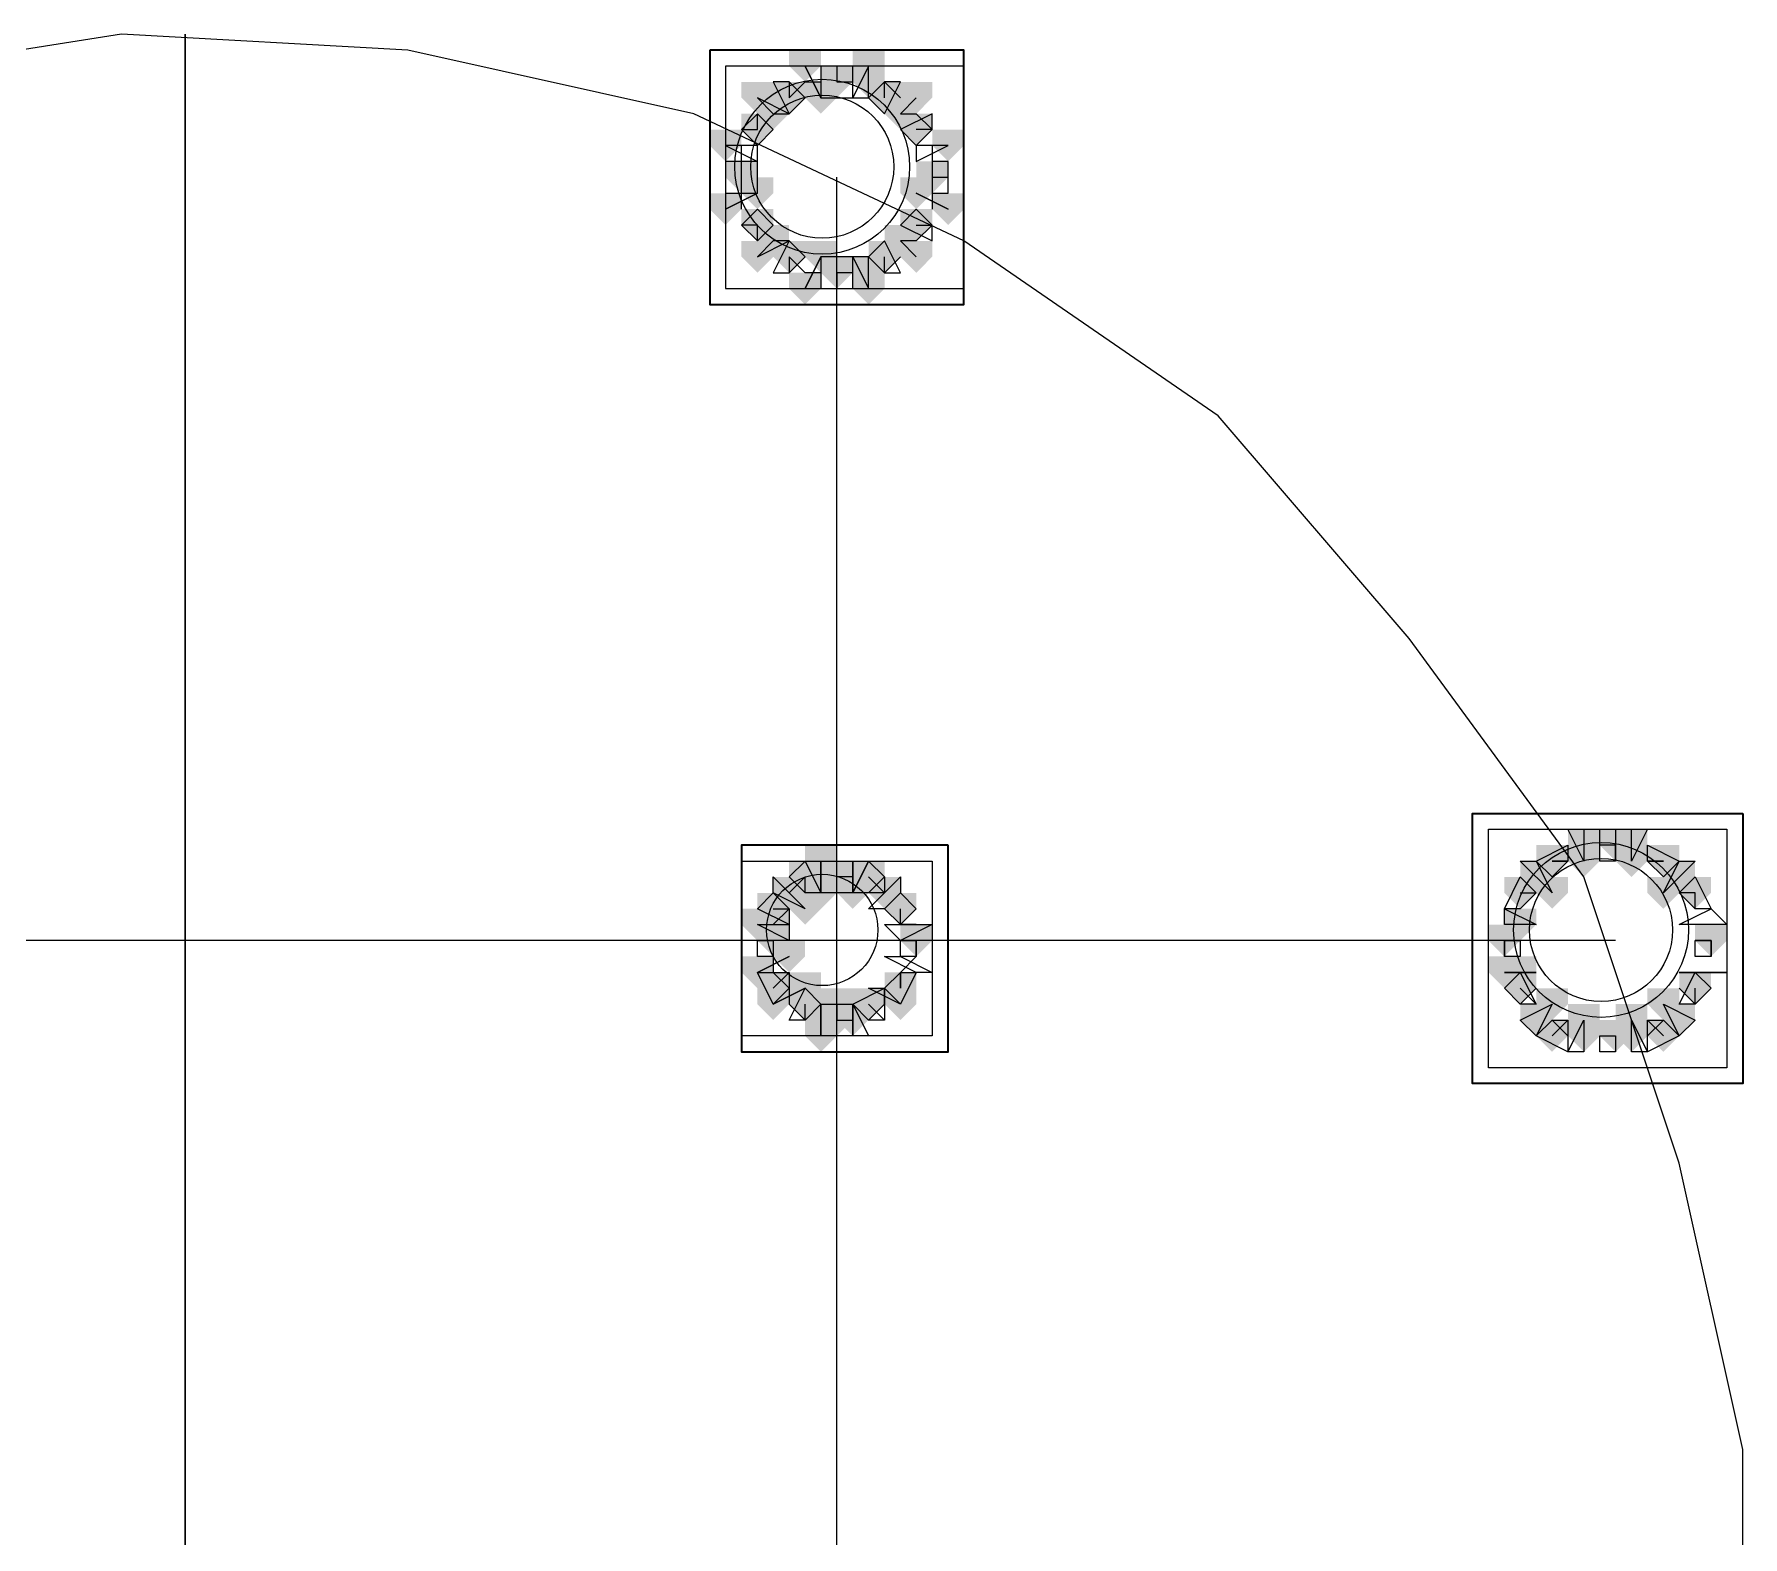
# Model space of a CAD drawing. Header units: millimetres. Extents: x 2315 to 4619, y 1334 to 1897.
# Drawn here: x 3989.43 to 3996, y 1554.92 to 1560.69 of the extents above; entities that cross this region are included whole.
import ezdxf

# ---------------------------------------------------------------- set-up
doc = ezdxf.new("R2010")
doc.units = ezdxf.units.MM
for name, color, linetype, true_color in [('PDF_10', 7, 'Continuous', 0x00b85c), ('PDF_AXIS', 7, 'Continuous', 0x00b85c), ('PDF_柱构件', 7, 'Continuous', 0x00b85c), ('PDF_转运站初步方案', 7, 'Continuous', 0x00b85c)]:
    doc.layers.add(name, color=color, linetype=linetype, true_color=true_color)
doc.layers.add('PDF_中心线层', color=1, linetype='Continuous')
doc.layers.add('PDF_粗实线层', color=7, linetype='Continuous')

msp = doc.modelspace()

# ---------------------------------------------------------------- hatches: boundary and pattern name
at = {"layer": 'PDF_10', "transparency": 33554559}
for points in [[(3992.5161, 1560.5703), (3992.455, 1560.5703), (3992.455, 1560.5093), (3992.5161, 1560.4482), (3992.5771, 1560.5093), (3992.5771, 1560.5703)], [(3992.5161, 1560.5703), (3992.455, 1560.5703), (3992.455, 1560.5093), (3992.5161, 1560.4482), (3992.5771, 1560.5093), (3992.5771, 1560.5703)], [(3992.3328, 1560.5093), (3992.2717, 1560.5093), (3992.2717, 1560.4482), (3992.3328, 1560.3871), (3992.3939, 1560.4482), (3992.3939, 1560.5093)], [(3992.3328, 1560.5093), (3992.2717, 1560.5093), (3992.2717, 1560.4482), (3992.3328, 1560.3871), (3992.3939, 1560.4482), (3992.3939, 1560.5093)], [(3992.6993, 1560.5093), (3992.6382, 1560.5093), (3992.6382, 1560.4482), (3992.6993, 1560.3871), (3992.7604, 1560.4482), (3992.7604, 1560.5093)], [(3992.6993, 1560.5093), (3992.6382, 1560.5093), (3992.6382, 1560.4482), (3992.6993, 1560.3871), (3992.7604, 1560.4482), (3992.7604, 1560.5093)], [(3992.2107, 1560.3871), (3992.1496, 1560.3871), (3992.1496, 1560.326), (3992.2107, 1560.2649), (3992.2717, 1560.326), (3992.2717, 1560.3871)], [(3992.2107, 1560.3871), (3992.1496, 1560.3871), (3992.1496, 1560.326), (3992.2107, 1560.2649), (3992.2717, 1560.326), (3992.2717, 1560.3871)], [(3992.8215, 1560.3871), (3992.7604, 1560.3871), (3992.7604, 1560.326), (3992.8215, 1560.2649), (3992.8825, 1560.326), (3992.8825, 1560.3871)], [(3992.8215, 1560.3871), (3992.7604, 1560.3871), (3992.7604, 1560.326), (3992.8215, 1560.2649), (3992.8825, 1560.326), (3992.8825, 1560.3871)], [(3992.1496, 1560.2039), (3992.0885, 1560.2039), (3992.0885, 1560.1428), (3992.1496, 1560.0817), (3992.2107, 1560.1428), (3992.2107, 1560.2039)], [(3992.1496, 1560.2039), (3992.0885, 1560.2039), (3992.0885, 1560.1428), (3992.1496, 1560.0817), (3992.2107, 1560.1428), (3992.2107, 1560.2039)], [(3992.1496, 1560.2039), (3992.0885, 1560.2039), (3992.0885, 1560.1428), (3992.1496, 1560.0817), (3992.2107, 1560.1428), (3992.2107, 1560.2039)], [(3992.8825, 1560.2039), (3992.8215, 1560.2039), (3992.8215, 1560.1428), (3992.8825, 1560.0817), (3992.9436, 1560.1428), (3992.9436, 1560.2039)], [(3992.8825, 1560.2039), (3992.8215, 1560.2039), (3992.8215, 1560.1428), (3992.8825, 1560.0817), (3992.9436, 1560.1428), (3992.9436, 1560.2039)], [(3992.2107, 1560.0206), (3992.1496, 1560.0206), (3992.1496, 1559.9595), (3992.2107, 1559.8985), (3992.2717, 1559.9595), (3992.2717, 1560.0206)], [(3992.2107, 1560.0206), (3992.1496, 1560.0206), (3992.1496, 1559.9595), (3992.2107, 1559.8985), (3992.2717, 1559.9595), (3992.2717, 1560.0206)], [(3992.8215, 1560.0206), (3992.7604, 1560.0206), (3992.7604, 1559.9595), (3992.8215, 1559.8985), (3992.8825, 1559.9595), (3992.8825, 1560.0206)], [(3992.8215, 1560.0206), (3992.7604, 1560.0206), (3992.7604, 1559.9595), (3992.8215, 1559.8985), (3992.8825, 1559.9595), (3992.8825, 1560.0206)], [(3992.3328, 1559.8985), (3992.2717, 1559.8985), (3992.2717, 1559.8374), (3992.3328, 1559.7763), (3992.3939, 1559.8374), (3992.3939, 1559.8985)], [(3992.3328, 1559.8985), (3992.2717, 1559.8985), (3992.2717, 1559.8374), (3992.3328, 1559.7763), (3992.3939, 1559.8374), (3992.3939, 1559.8985)], [(3992.6993, 1559.8985), (3992.6382, 1559.8985), (3992.6382, 1559.8374), (3992.6993, 1559.7763), (3992.7604, 1559.8374), (3992.7604, 1559.8985)], [(3992.6993, 1559.8985), (3992.6382, 1559.8985), (3992.6382, 1559.8374), (3992.6993, 1559.7763), (3992.7604, 1559.8374), (3992.7604, 1559.8985)], [(3992.5161, 1559.8374), (3992.455, 1559.8374), (3992.455, 1559.7763), (3992.5161, 1559.7152), (3992.5771, 1559.7763), (3992.5771, 1559.8374)], [(3992.5161, 1559.8374), (3992.455, 1559.8374), (3992.455, 1559.7763), (3992.5161, 1559.7152), (3992.5771, 1559.7763), (3992.5771, 1559.8374)], [(3995.2647, 1557.5774), (3995.2036, 1557.5774), (3995.2036, 1557.5163), (3995.2647, 1557.4552), (3995.3258, 1557.5163), (3995.3258, 1557.5774)], [(3995.2647, 1557.5774), (3995.2036, 1557.5774), (3995.2036, 1557.5163), (3995.2647, 1557.4552), (3995.3258, 1557.5163), (3995.3258, 1557.5774)], [(3995.509, 1557.6385), (3995.448, 1557.6385), (3995.448, 1557.5774), (3995.509, 1557.5163), (3995.5701, 1557.5774), (3995.5701, 1557.6385)], [(3995.509, 1557.6385), (3995.448, 1557.6385), (3995.448, 1557.5774), (3995.509, 1557.5163), (3995.5701, 1557.5774), (3995.5701, 1557.6385)], [(3995.6923, 1557.5774), (3995.6312, 1557.5774), (3995.6312, 1557.5163), (3995.6923, 1557.4552), (3995.7534, 1557.5163), (3995.7534, 1557.5774)], [(3995.6923, 1557.5774), (3995.6312, 1557.5774), (3995.6312, 1557.5163), (3995.6923, 1557.4552), (3995.7534, 1557.5163), (3995.7534, 1557.5774)], [(3992.3939, 1557.5163), (3992.3328, 1557.5163), (3992.3328, 1557.4552), (3992.3939, 1557.3941), (3992.455, 1557.4552), (3992.455, 1557.5163)], [(3992.3939, 1557.5163), (3992.3328, 1557.5163), (3992.3328, 1557.4552), (3992.3939, 1557.3941), (3992.455, 1557.4552), (3992.455, 1557.5163)], [(3992.5161, 1557.5163), (3992.455, 1557.5163), (3992.455, 1557.4552), (3992.5161, 1557.3941), (3992.5771, 1557.4552), (3992.5771, 1557.5163)], [(3992.5161, 1557.5163), (3992.455, 1557.5163), (3992.455, 1557.4552), (3992.5161, 1557.3941), (3992.5771, 1557.4552), (3992.5771, 1557.5163)], [(3992.6382, 1557.5163), (3992.5771, 1557.5163), (3992.5771, 1557.4552), (3992.6382, 1557.3941), (3992.6993, 1557.4552), (3992.6993, 1557.5163)], [(3992.6382, 1557.5163), (3992.5771, 1557.5163), (3992.5771, 1557.4552), (3992.6382, 1557.3941), (3992.6993, 1557.4552), (3992.6993, 1557.5163)], [(3995.1425, 1557.4552), (3995.0815, 1557.4552), (3995.0815, 1557.3941), (3995.1425, 1557.333), (3995.2036, 1557.3941), (3995.2036, 1557.4552)], [(3995.1425, 1557.4552), (3995.0815, 1557.4552), (3995.0815, 1557.3941), (3995.1425, 1557.333), (3995.2036, 1557.3941), (3995.2036, 1557.4552)], [(3995.8144, 1557.4552), (3995.7534, 1557.4552), (3995.7534, 1557.3941), (3995.8144, 1557.333), (3995.8755, 1557.3941), (3995.8755, 1557.4552)], [(3995.8144, 1557.4552), (3995.7534, 1557.4552), (3995.7534, 1557.3941), (3995.8144, 1557.333), (3995.8755, 1557.3941), (3995.8755, 1557.4552)], [(3992.2717, 1557.3941), (3992.2107, 1557.3941), (3992.2107, 1557.333), (3992.2717, 1557.272), (3992.3328, 1557.333), (3992.3328, 1557.3941)], [(3992.2717, 1557.3941), (3992.2107, 1557.3941), (3992.2107, 1557.333), (3992.2717, 1557.272), (3992.3328, 1557.333), (3992.3328, 1557.3941)], [(3992.7604, 1557.3941), (3992.6993, 1557.3941), (3992.6993, 1557.333), (3992.7604, 1557.272), (3992.8215, 1557.333), (3992.8215, 1557.3941)], [(3992.7604, 1557.3941), (3992.6993, 1557.3941), (3992.6993, 1557.333), (3992.7604, 1557.272), (3992.8215, 1557.333), (3992.8215, 1557.3941)], [(3992.7604, 1557.3941), (3992.6993, 1557.3941), (3992.6993, 1557.333), (3992.7604, 1557.272), (3992.8215, 1557.333), (3992.8215, 1557.3941)], [(3992.2717, 1557.272), (3992.2107, 1557.272), (3992.2107, 1557.2109), (3992.2717, 1557.1498), (3992.3328, 1557.2109), (3992.3328, 1557.272)], [(3992.2717, 1557.272), (3992.2107, 1557.272), (3992.2107, 1557.2109), (3992.2717, 1557.1498), (3992.3328, 1557.2109), (3992.3328, 1557.272)], [(3992.8215, 1557.272), (3992.7604, 1557.272), (3992.7604, 1557.2109), (3992.8215, 1557.1498), (3992.8825, 1557.2109), (3992.8825, 1557.272)], [(3992.8215, 1557.272), (3992.7604, 1557.272), (3992.7604, 1557.2109), (3992.8215, 1557.1498), (3992.8825, 1557.2109), (3992.8825, 1557.272)], [(3995.0815, 1557.272), (3995.0204, 1557.272), (3995.0204, 1557.2109), (3995.0815, 1557.1498), (3995.1425, 1557.2109), (3995.1425, 1557.272)], [(3995.0815, 1557.272), (3995.0204, 1557.272), (3995.0204, 1557.2109), (3995.0815, 1557.1498), (3995.1425, 1557.2109), (3995.1425, 1557.272)], [(3995.8755, 1557.272), (3995.8144, 1557.272), (3995.8144, 1557.2109), (3995.8755, 1557.1498), (3995.9366, 1557.2109), (3995.9366, 1557.272)], [(3995.8755, 1557.272), (3995.8144, 1557.272), (3995.8144, 1557.2109), (3995.8755, 1557.1498), (3995.9366, 1557.2109), (3995.9366, 1557.272)], [(3992.2717, 1557.0887), (3992.2107, 1557.0887), (3992.2107, 1557.0276), (3992.2717, 1556.9666), (3992.3328, 1557.0276), (3992.3328, 1557.0887)], [(3992.2717, 1557.0887), (3992.2107, 1557.0887), (3992.2107, 1557.0276), (3992.2717, 1556.9666), (3992.3328, 1557.0276), (3992.3328, 1557.0887)], [(3992.7604, 1557.0887), (3992.6993, 1557.0887), (3992.6993, 1557.0276), (3992.7604, 1556.9666), (3992.8215, 1557.0276), (3992.8215, 1557.0887)], [(3992.7604, 1557.0887), (3992.6993, 1557.0887), (3992.6993, 1557.0276), (3992.7604, 1556.9666), (3992.8215, 1557.0276), (3992.8215, 1557.0887)], [(3995.1425, 1557.0887), (3995.0815, 1557.0887), (3995.0815, 1557.0276), (3995.1425, 1556.9666), (3995.2036, 1557.0276), (3995.2036, 1557.0887)], [(3995.1425, 1557.0887), (3995.0815, 1557.0887), (3995.0815, 1557.0276), (3995.1425, 1556.9666), (3995.2036, 1557.0276), (3995.2036, 1557.0887)], [(3995.8144, 1557.0887), (3995.7534, 1557.0887), (3995.7534, 1557.0276), (3995.8144, 1556.9666), (3995.8755, 1557.0276), (3995.8755, 1557.0887)], [(3995.8144, 1557.0887), (3995.7534, 1557.0887), (3995.7534, 1557.0276), (3995.8144, 1556.9666), (3995.8755, 1557.0276), (3995.8755, 1557.0887)], [(3992.3939, 1557.0276), (3992.3328, 1557.0276), (3992.3328, 1556.9666), (3992.3939, 1556.9055), (3992.455, 1556.9666), (3992.455, 1557.0276)], [(3992.3939, 1557.0276), (3992.3328, 1557.0276), (3992.3328, 1556.9666), (3992.3939, 1556.9055), (3992.455, 1556.9666), (3992.455, 1557.0276)], [(3992.6382, 1557.0276), (3992.5771, 1557.0276), (3992.5771, 1556.9666), (3992.6382, 1556.9055), (3992.6993, 1556.9666), (3992.6993, 1557.0276)], [(3992.6382, 1557.0276), (3992.5771, 1557.0276), (3992.5771, 1556.9666), (3992.6382, 1556.9055), (3992.6993, 1556.9666), (3992.6993, 1557.0276)], [(3992.5161, 1556.9666), (3992.455, 1556.9666), (3992.455, 1556.9055), (3992.5161, 1556.8444), (3992.5771, 1556.9055), (3992.5771, 1556.9666)], [(3992.5161, 1556.9666), (3992.455, 1556.9666), (3992.455, 1556.9055), (3992.5161, 1556.8444), (3992.5771, 1556.9055), (3992.5771, 1556.9666)], [(3995.2647, 1556.9055), (3995.2036, 1556.9055), (3995.2036, 1556.8444), (3995.2647, 1556.7833), (3995.3258, 1556.8444), (3995.3258, 1556.9055)], [(3995.2647, 1556.9055), (3995.2036, 1556.9055), (3995.2036, 1556.8444), (3995.2647, 1556.7833), (3995.3258, 1556.8444), (3995.3258, 1556.9055)], [(3995.509, 1556.9055), (3995.448, 1556.9055), (3995.448, 1556.8444), (3995.509, 1556.7833), (3995.5701, 1556.8444), (3995.5701, 1556.9055)], [(3995.509, 1556.9055), (3995.448, 1556.9055), (3995.448, 1556.8444), (3995.509, 1556.7833), (3995.5701, 1556.8444), (3995.5701, 1556.9055)], [(3995.6923, 1556.9055), (3995.6312, 1556.9055), (3995.6312, 1556.8444), (3995.6923, 1556.7833), (3995.7534, 1556.8444), (3995.7534, 1556.9055)], [(3995.6923, 1556.9055), (3995.6312, 1556.9055), (3995.6312, 1556.8444), (3995.6923, 1556.7833), (3995.7534, 1556.8444), (3995.7534, 1556.9055)]]:
    msp.add_hatch(color=256, dxfattribs=at).paths.add_polyline_path(points)
at = {"layer": 'PDF_柱构件', "transparency": 33554559}
for points in [[(3992.3939, 1560.6314), (3992.3328, 1560.6314), (3992.3328, 1560.5703), (3992.3939, 1560.5093), (3992.455, 1560.5703), (3992.455, 1560.6314)], [(3992.6382, 1560.6314), (3992.5771, 1560.6314), (3992.5771, 1560.5703), (3992.6382, 1560.5093), (3992.6993, 1560.5703), (3992.6993, 1560.6314)], [(3992.6382, 1560.5703), (3992.5771, 1560.5703), (3992.5771, 1560.5093), (3992.6382, 1560.4482), (3992.6993, 1560.5093), (3992.6993, 1560.5703)], [(3992.2107, 1560.5093), (3992.1496, 1560.5093), (3992.1496, 1560.4482), (3992.2107, 1560.3871), (3992.2717, 1560.4482), (3992.2717, 1560.5093)], [(3992.455, 1560.5093), (3992.3939, 1560.5093), (3992.3939, 1560.4482), (3992.455, 1560.3871), (3992.5161, 1560.4482), (3992.5161, 1560.5093)], [(3992.8215, 1560.5093), (3992.7604, 1560.5093), (3992.7604, 1560.4482), (3992.8215, 1560.3871), (3992.8825, 1560.4482), (3992.8825, 1560.5093)], [(3992.2717, 1560.4482), (3992.2107, 1560.4482), (3992.2107, 1560.3871), (3992.2717, 1560.326), (3992.3328, 1560.3871), (3992.3328, 1560.4482)], [(3992.7604, 1560.4482), (3992.6993, 1560.4482), (3992.6993, 1560.3871), (3992.7604, 1560.326), (3992.8215, 1560.3871), (3992.8215, 1560.4482)], [(3992.0885, 1560.326), (3992.0274, 1560.326), (3992.0274, 1560.2649), (3992.0885, 1560.2039), (3992.1496, 1560.2649), (3992.1496, 1560.326)], [(3992.9436, 1560.326), (3992.8825, 1560.326), (3992.8825, 1560.2649), (3992.9436, 1560.2039), (3993.0047, 1560.2649), (3993.0047, 1560.326)], [(3992.2107, 1560.1428), (3992.1496, 1560.1428), (3992.1496, 1560.0817), (3992.2107, 1560.0206), (3992.2717, 1560.0817), (3992.2717, 1560.1428)], [(3992.8215, 1560.1428), (3992.7604, 1560.1428), (3992.7604, 1560.0817), (3992.8215, 1560.0206), (3992.8825, 1560.0817), (3992.8825, 1560.1428)], [(3992.0885, 1560.0817), (3992.0274, 1560.0817), (3992.0274, 1560.0206), (3992.0885, 1559.9595), (3992.1496, 1560.0206), (3992.1496, 1560.0817)], [(3992.9436, 1560.0817), (3992.8825, 1560.0817), (3992.8825, 1560.0206), (3992.9436, 1559.9595), (3993.0047, 1560.0206), (3993.0047, 1560.0817)], [(3992.2717, 1559.9595), (3992.2107, 1559.9595), (3992.2107, 1559.8985), (3992.2717, 1559.8374), (3992.3328, 1559.8985), (3992.3328, 1559.9595)], [(3992.7604, 1559.9595), (3992.6993, 1559.9595), (3992.6993, 1559.8985), (3992.7604, 1559.8374), (3992.8215, 1559.8985), (3992.8215, 1559.9595)], [(3992.2107, 1559.8985), (3992.1496, 1559.8985), (3992.1496, 1559.8374), (3992.2107, 1559.7763), (3992.2717, 1559.8374), (3992.2717, 1559.8985)], [(3992.455, 1559.8985), (3992.3939, 1559.8985), (3992.3939, 1559.8374), (3992.455, 1559.7763), (3992.5161, 1559.8374), (3992.5161, 1559.8985)], [(3992.8215, 1559.8985), (3992.7604, 1559.8985), (3992.7604, 1559.8374), (3992.8215, 1559.7763), (3992.8825, 1559.8374), (3992.8825, 1559.8985)], [(3992.6382, 1559.8374), (3992.5771, 1559.8374), (3992.5771, 1559.7763), (3992.6382, 1559.7152), (3992.6993, 1559.7763), (3992.6993, 1559.8374)], [(3992.3939, 1559.7763), (3992.3328, 1559.7763), (3992.3328, 1559.7152), (3992.3939, 1559.6541), (3992.455, 1559.7152), (3992.455, 1559.7763)], [(3992.6382, 1559.7763), (3992.5771, 1559.7763), (3992.5771, 1559.7152), (3992.6382, 1559.6541), (3992.6993, 1559.7152), (3992.6993, 1559.7763)], [(3992.455, 1557.5774), (3992.3939, 1557.5774), (3992.3939, 1557.5163), (3992.455, 1557.4552), (3992.5161, 1557.5163), (3992.5161, 1557.5774)], [(3995.3869, 1557.6385), (3995.3258, 1557.6385), (3995.3258, 1557.5774), (3995.3869, 1557.5163), (3995.448, 1557.5774), (3995.448, 1557.6385)], [(3995.3869, 1557.5774), (3995.3258, 1557.5774), (3995.3258, 1557.5163), (3995.3869, 1557.4552), (3995.448, 1557.5163), (3995.448, 1557.5774)], [(3995.5701, 1557.6385), (3995.509, 1557.6385), (3995.509, 1557.5774), (3995.5701, 1557.5163), (3995.6312, 1557.5774), (3995.6312, 1557.6385)], [(3995.5701, 1557.5774), (3995.509, 1557.5774), (3995.509, 1557.5163), (3995.5701, 1557.4552), (3995.6312, 1557.5163), (3995.6312, 1557.5774)], [(3992.455, 1557.5163), (3992.3939, 1557.5163), (3992.3939, 1557.4552), (3992.455, 1557.3941), (3992.5161, 1557.4552), (3992.5161, 1557.5163)], [(3992.5771, 1557.5163), (3992.5161, 1557.5163), (3992.5161, 1557.4552), (3992.5771, 1557.3941), (3992.6382, 1557.4552), (3992.6382, 1557.5163)], [(3995.2036, 1557.5163), (3995.1425, 1557.5163), (3995.1425, 1557.4552), (3995.2036, 1557.3941), (3995.2647, 1557.4552), (3995.2647, 1557.5163)], [(3995.7534, 1557.5163), (3995.6923, 1557.5163), (3995.6923, 1557.4552), (3995.7534, 1557.3941), (3995.8144, 1557.4552), (3995.8144, 1557.5163)], [(3992.3328, 1557.4552), (3992.2717, 1557.4552), (3992.2717, 1557.3941), (3992.3328, 1557.333), (3992.3939, 1557.3941), (3992.3939, 1557.4552)], [(3992.455, 1557.4552), (3992.3939, 1557.4552), (3992.3939, 1557.3941), (3992.455, 1557.333), (3992.5161, 1557.3941), (3992.5161, 1557.4552)], [(3992.5771, 1557.4552), (3992.5161, 1557.4552), (3992.5161, 1557.3941), (3992.5771, 1557.333), (3992.6382, 1557.3941), (3992.6382, 1557.4552)], [(3992.6993, 1557.4552), (3992.6382, 1557.4552), (3992.6382, 1557.3941), (3992.6993, 1557.333), (3992.7604, 1557.3941), (3992.7604, 1557.4552)], [(3995.2647, 1557.4552), (3995.2036, 1557.4552), (3995.2036, 1557.3941), (3995.2647, 1557.333), (3995.3258, 1557.3941), (3995.3258, 1557.4552)], [(3995.6923, 1557.4552), (3995.6312, 1557.4552), (3995.6312, 1557.3941), (3995.6923, 1557.333), (3995.7534, 1557.3941), (3995.7534, 1557.4552)], [(3992.3939, 1557.3941), (3992.3328, 1557.3941), (3992.3328, 1557.333), (3992.3939, 1557.272), (3992.455, 1557.333), (3992.455, 1557.3941)], [(3992.2107, 1557.333), (3992.1496, 1557.333), (3992.1496, 1557.272), (3992.2107, 1557.2109), (3992.2717, 1557.272), (3992.2717, 1557.333)], [(3992.2717, 1557.333), (3992.2107, 1557.333), (3992.2107, 1557.272), (3992.2717, 1557.2109), (3992.3328, 1557.272), (3992.3328, 1557.333)], [(3995.1425, 1557.333), (3995.0815, 1557.333), (3995.0815, 1557.272), (3995.1425, 1557.2109), (3995.2036, 1557.272), (3995.2036, 1557.333)], [(3992.3328, 1557.2109), (3992.2717, 1557.2109), (3992.2717, 1557.1498), (3992.3328, 1557.0887), (3992.3939, 1557.1498), (3992.3939, 1557.2109)], [(3992.2107, 1557.1498), (3992.1496, 1557.1498), (3992.1496, 1557.0887), (3992.2107, 1557.0276), (3992.2717, 1557.0887), (3992.2717, 1557.1498)], [(3995.0815, 1557.1498), (3995.0204, 1557.1498), (3995.0204, 1557.0887), (3995.0815, 1557.0276), (3995.1425, 1557.0887), (3995.1425, 1557.1498)], [(3995.1425, 1557.1498), (3995.0815, 1557.1498), (3995.0815, 1557.0887), (3995.1425, 1557.0276), (3995.2036, 1557.0887), (3995.2036, 1557.1498)], [(3992.3939, 1557.0887), (3992.3328, 1557.0887), (3992.3328, 1557.0276), (3992.3939, 1556.9666), (3992.455, 1557.0276), (3992.455, 1557.0887)], [(3992.2717, 1557.0276), (3992.2107, 1557.0276), (3992.2107, 1556.9666), (3992.2717, 1556.9055), (3992.3328, 1556.9666), (3992.3328, 1557.0276)], [(3992.455, 1557.0276), (3992.3939, 1557.0276), (3992.3939, 1556.9666), (3992.455, 1556.9055), (3992.5161, 1556.9666), (3992.5161, 1557.0276)], [(3992.5771, 1557.0276), (3992.5161, 1557.0276), (3992.5161, 1556.9666), (3992.5771, 1556.9055), (3992.6382, 1556.9666), (3992.6382, 1557.0276)], [(3992.7604, 1557.0276), (3992.6993, 1557.0276), (3992.6993, 1556.9666), (3992.7604, 1556.9055), (3992.8215, 1556.9666), (3992.8215, 1557.0276)], [(3995.2647, 1557.0276), (3995.2036, 1557.0276), (3995.2036, 1556.9666), (3995.2647, 1556.9055), (3995.3258, 1556.9666), (3995.3258, 1557.0276)], [(3995.6923, 1557.0276), (3995.6312, 1557.0276), (3995.6312, 1556.9666), (3995.6923, 1556.9055), (3995.7534, 1556.9666), (3995.7534, 1557.0276)], [(3992.455, 1556.9666), (3992.3939, 1556.9666), (3992.3939, 1556.9055), (3992.455, 1556.8444), (3992.5161, 1556.9055), (3992.5161, 1556.9666)], [(3992.5771, 1556.9666), (3992.5161, 1556.9666), (3992.5161, 1556.9055), (3992.5771, 1556.8444), (3992.6382, 1556.9055), (3992.6382, 1556.9666)], [(3995.2036, 1556.9666), (3995.1425, 1556.9666), (3995.1425, 1556.9055), (3995.2036, 1556.8444), (3995.2647, 1556.9055), (3995.2647, 1556.9666)], [(3995.3869, 1556.9666), (3995.3258, 1556.9666), (3995.3258, 1556.9055), (3995.3869, 1556.8444), (3995.448, 1556.9055), (3995.448, 1556.9666)], [(3995.5701, 1556.9666), (3995.509, 1556.9666), (3995.509, 1556.9055), (3995.5701, 1556.8444), (3995.6312, 1556.9055), (3995.6312, 1556.9666)], [(3995.7534, 1556.9666), (3995.6923, 1556.9666), (3995.6923, 1556.9055), (3995.7534, 1556.8444), (3995.8144, 1556.9055), (3995.8144, 1556.9666)], [(3992.455, 1556.9055), (3992.3939, 1556.9055), (3992.3939, 1556.8444), (3992.455, 1556.7833), (3992.5161, 1556.8444), (3992.5161, 1556.9055)], [(3995.3869, 1556.9055), (3995.3258, 1556.9055), (3995.3258, 1556.8444), (3995.3869, 1556.7833), (3995.448, 1556.8444), (3995.448, 1556.9055)], [(3995.5701, 1556.9055), (3995.509, 1556.9055), (3995.509, 1556.8444), (3995.5701, 1556.7833), (3995.6312, 1556.8444), (3995.6312, 1556.9055)]]:
    msp.add_hatch(color=256, dxfattribs=at).paths.add_polyline_path(points)
at = {"layer": 'PDF_转运站初步方案', "transparency": 33554559}
for points in [[(3992.5161, 1560.5703), (3992.455, 1560.5703), (3992.455, 1560.5093), (3992.5161, 1560.4482), (3992.5771, 1560.5093), (3992.5771, 1560.5703)], [(3992.5161, 1560.5703), (3992.455, 1560.5703), (3992.455, 1560.5093), (3992.5161, 1560.4482), (3992.5771, 1560.5093), (3992.5771, 1560.5703)], [(3992.3328, 1560.5093), (3992.2717, 1560.5093), (3992.2717, 1560.4482), (3992.3328, 1560.3871), (3992.3939, 1560.4482), (3992.3939, 1560.5093)], [(3992.3328, 1560.5093), (3992.2717, 1560.5093), (3992.2717, 1560.4482), (3992.3328, 1560.3871), (3992.3939, 1560.4482), (3992.3939, 1560.5093)], [(3992.6993, 1560.5093), (3992.6382, 1560.5093), (3992.6382, 1560.4482), (3992.6993, 1560.3871), (3992.7604, 1560.4482), (3992.7604, 1560.5093)], [(3992.6993, 1560.5093), (3992.6382, 1560.5093), (3992.6382, 1560.4482), (3992.6993, 1560.3871), (3992.7604, 1560.4482), (3992.7604, 1560.5093)], [(3992.2107, 1560.3871), (3992.1496, 1560.3871), (3992.1496, 1560.326), (3992.2107, 1560.2649), (3992.2717, 1560.326), (3992.2717, 1560.3871)], [(3992.2107, 1560.3871), (3992.1496, 1560.3871), (3992.1496, 1560.326), (3992.2107, 1560.2649), (3992.2717, 1560.326), (3992.2717, 1560.3871)], [(3992.8215, 1560.3871), (3992.7604, 1560.3871), (3992.7604, 1560.326), (3992.8215, 1560.2649), (3992.8825, 1560.326), (3992.8825, 1560.3871)], [(3992.8215, 1560.3871), (3992.7604, 1560.3871), (3992.7604, 1560.326), (3992.8215, 1560.2649), (3992.8825, 1560.326), (3992.8825, 1560.3871)], [(3992.1496, 1560.2039), (3992.0885, 1560.2039), (3992.0885, 1560.1428), (3992.1496, 1560.0817), (3992.2107, 1560.1428), (3992.2107, 1560.2039)], [(3992.1496, 1560.2039), (3992.0885, 1560.2039), (3992.0885, 1560.1428), (3992.1496, 1560.0817), (3992.2107, 1560.1428), (3992.2107, 1560.2039)], [(3992.8825, 1560.2039), (3992.8215, 1560.2039), (3992.8215, 1560.1428), (3992.8825, 1560.0817), (3992.9436, 1560.1428), (3992.9436, 1560.2039)], [(3992.8825, 1560.2039), (3992.8215, 1560.2039), (3992.8215, 1560.1428), (3992.8825, 1560.0817), (3992.9436, 1560.1428), (3992.9436, 1560.2039)], [(3992.2107, 1560.0206), (3992.1496, 1560.0206), (3992.1496, 1559.9595), (3992.2107, 1559.8985), (3992.2717, 1559.9595), (3992.2717, 1560.0206)], [(3992.2107, 1560.0206), (3992.1496, 1560.0206), (3992.1496, 1559.9595), (3992.2107, 1559.8985), (3992.2717, 1559.9595), (3992.2717, 1560.0206)], [(3992.8215, 1560.0206), (3992.7604, 1560.0206), (3992.7604, 1559.9595), (3992.8215, 1559.8985), (3992.8825, 1559.9595), (3992.8825, 1560.0206)], [(3992.8215, 1560.0206), (3992.7604, 1560.0206), (3992.7604, 1559.9595), (3992.8215, 1559.8985), (3992.8825, 1559.9595), (3992.8825, 1560.0206)], [(3992.3328, 1559.8985), (3992.2717, 1559.8985), (3992.2717, 1559.8374), (3992.3328, 1559.7763), (3992.3939, 1559.8374), (3992.3939, 1559.8985)], [(3992.3328, 1559.8985), (3992.2717, 1559.8985), (3992.2717, 1559.8374), (3992.3328, 1559.7763), (3992.3939, 1559.8374), (3992.3939, 1559.8985)], [(3992.6993, 1559.8985), (3992.6382, 1559.8985), (3992.6382, 1559.8374), (3992.6993, 1559.7763), (3992.7604, 1559.8374), (3992.7604, 1559.8985)], [(3992.6993, 1559.8985), (3992.6382, 1559.8985), (3992.6382, 1559.8374), (3992.6993, 1559.7763), (3992.7604, 1559.8374), (3992.7604, 1559.8985)], [(3992.5161, 1559.8374), (3992.455, 1559.8374), (3992.455, 1559.7763), (3992.5161, 1559.7152), (3992.5771, 1559.7763), (3992.5771, 1559.8374)], [(3992.5161, 1559.8374), (3992.455, 1559.8374), (3992.455, 1559.7763), (3992.5161, 1559.7152), (3992.5771, 1559.7763), (3992.5771, 1559.8374)], [(3995.2647, 1557.5774), (3995.2036, 1557.5774), (3995.2036, 1557.5163), (3995.2647, 1557.4552), (3995.3258, 1557.5163), (3995.3258, 1557.5774)], [(3995.2647, 1557.5774), (3995.2036, 1557.5774), (3995.2036, 1557.5163), (3995.2647, 1557.4552), (3995.3258, 1557.5163), (3995.3258, 1557.5774)], [(3995.509, 1557.6385), (3995.448, 1557.6385), (3995.448, 1557.5774), (3995.509, 1557.5163), (3995.5701, 1557.5774), (3995.5701, 1557.6385)], [(3995.509, 1557.6385), (3995.448, 1557.6385), (3995.448, 1557.5774), (3995.509, 1557.5163), (3995.5701, 1557.5774), (3995.5701, 1557.6385)], [(3995.6923, 1557.5774), (3995.6312, 1557.5774), (3995.6312, 1557.5163), (3995.6923, 1557.4552), (3995.7534, 1557.5163), (3995.7534, 1557.5774)], [(3995.6923, 1557.5774), (3995.6312, 1557.5774), (3995.6312, 1557.5163), (3995.6923, 1557.4552), (3995.7534, 1557.5163), (3995.7534, 1557.5774)], [(3992.3939, 1557.5163), (3992.3328, 1557.5163), (3992.3328, 1557.4552), (3992.3939, 1557.3941), (3992.455, 1557.4552), (3992.455, 1557.5163)], [(3992.3939, 1557.5163), (3992.3328, 1557.5163), (3992.3328, 1557.4552), (3992.3939, 1557.3941), (3992.455, 1557.4552), (3992.455, 1557.5163)], [(3992.5161, 1557.5163), (3992.455, 1557.5163), (3992.455, 1557.4552), (3992.5161, 1557.3941), (3992.5771, 1557.4552), (3992.5771, 1557.5163)], [(3992.5161, 1557.5163), (3992.455, 1557.5163), (3992.455, 1557.4552), (3992.5161, 1557.3941), (3992.5771, 1557.4552), (3992.5771, 1557.5163)], [(3992.6382, 1557.5163), (3992.5771, 1557.5163), (3992.5771, 1557.4552), (3992.6382, 1557.3941), (3992.6993, 1557.4552), (3992.6993, 1557.5163)], [(3992.6382, 1557.5163), (3992.5771, 1557.5163), (3992.5771, 1557.4552), (3992.6382, 1557.3941), (3992.6993, 1557.4552), (3992.6993, 1557.5163)], [(3995.1425, 1557.4552), (3995.0815, 1557.4552), (3995.0815, 1557.3941), (3995.1425, 1557.333), (3995.2036, 1557.3941), (3995.2036, 1557.4552)], [(3995.1425, 1557.4552), (3995.0815, 1557.4552), (3995.0815, 1557.3941), (3995.1425, 1557.333), (3995.2036, 1557.3941), (3995.2036, 1557.4552)], [(3995.8144, 1557.4552), (3995.7534, 1557.4552), (3995.7534, 1557.3941), (3995.8144, 1557.333), (3995.8755, 1557.3941), (3995.8755, 1557.4552)], [(3995.8144, 1557.4552), (3995.7534, 1557.4552), (3995.7534, 1557.3941), (3995.8144, 1557.333), (3995.8755, 1557.3941), (3995.8755, 1557.4552)], [(3992.2717, 1557.3941), (3992.2107, 1557.3941), (3992.2107, 1557.333), (3992.2717, 1557.272), (3992.3328, 1557.333), (3992.3328, 1557.3941)], [(3992.2717, 1557.3941), (3992.2107, 1557.3941), (3992.2107, 1557.333), (3992.2717, 1557.272), (3992.3328, 1557.333), (3992.3328, 1557.3941)], [(3992.7604, 1557.3941), (3992.6993, 1557.3941), (3992.6993, 1557.333), (3992.7604, 1557.272), (3992.8215, 1557.333), (3992.8215, 1557.3941)], [(3992.7604, 1557.3941), (3992.6993, 1557.3941), (3992.6993, 1557.333), (3992.7604, 1557.272), (3992.8215, 1557.333), (3992.8215, 1557.3941)], [(3992.2717, 1557.272), (3992.2107, 1557.272), (3992.2107, 1557.2109), (3992.2717, 1557.1498), (3992.3328, 1557.2109), (3992.3328, 1557.272)], [(3992.2717, 1557.272), (3992.2107, 1557.272), (3992.2107, 1557.2109), (3992.2717, 1557.1498), (3992.3328, 1557.2109), (3992.3328, 1557.272)], [(3992.8215, 1557.272), (3992.7604, 1557.272), (3992.7604, 1557.2109), (3992.8215, 1557.1498), (3992.8825, 1557.2109), (3992.8825, 1557.272)], [(3992.8215, 1557.272), (3992.7604, 1557.272), (3992.7604, 1557.2109), (3992.8215, 1557.1498), (3992.8825, 1557.2109), (3992.8825, 1557.272)], [(3995.0815, 1557.272), (3995.0204, 1557.272), (3995.0204, 1557.2109), (3995.0815, 1557.1498), (3995.1425, 1557.2109), (3995.1425, 1557.272)], [(3995.0815, 1557.272), (3995.0204, 1557.272), (3995.0204, 1557.2109), (3995.0815, 1557.1498), (3995.1425, 1557.2109), (3995.1425, 1557.272)], [(3995.8755, 1557.272), (3995.8144, 1557.272), (3995.8144, 1557.2109), (3995.8755, 1557.1498), (3995.9366, 1557.2109), (3995.9366, 1557.272)], [(3995.8755, 1557.272), (3995.8144, 1557.272), (3995.8144, 1557.2109), (3995.8755, 1557.1498), (3995.9366, 1557.2109), (3995.9366, 1557.272)], [(3992.2717, 1557.0887), (3992.2107, 1557.0887), (3992.2107, 1557.0276), (3992.2717, 1556.9666), (3992.3328, 1557.0276), (3992.3328, 1557.0887)], [(3992.2717, 1557.0887), (3992.2107, 1557.0887), (3992.2107, 1557.0276), (3992.2717, 1556.9666), (3992.3328, 1557.0276), (3992.3328, 1557.0887)], [(3992.7604, 1557.0887), (3992.6993, 1557.0887), (3992.6993, 1557.0276), (3992.7604, 1556.9666), (3992.8215, 1557.0276), (3992.8215, 1557.0887)], [(3992.7604, 1557.0887), (3992.6993, 1557.0887), (3992.6993, 1557.0276), (3992.7604, 1556.9666), (3992.8215, 1557.0276), (3992.8215, 1557.0887)], [(3995.1425, 1557.0887), (3995.0815, 1557.0887), (3995.0815, 1557.0276), (3995.1425, 1556.9666), (3995.2036, 1557.0276), (3995.2036, 1557.0887)], [(3995.1425, 1557.0887), (3995.0815, 1557.0887), (3995.0815, 1557.0276), (3995.1425, 1556.9666), (3995.2036, 1557.0276), (3995.2036, 1557.0887)], [(3995.8144, 1557.0887), (3995.7534, 1557.0887), (3995.7534, 1557.0276), (3995.8144, 1556.9666), (3995.8755, 1557.0276), (3995.8755, 1557.0887)], [(3995.8144, 1557.0887), (3995.7534, 1557.0887), (3995.7534, 1557.0276), (3995.8144, 1556.9666), (3995.8755, 1557.0276), (3995.8755, 1557.0887)], [(3992.3939, 1557.0276), (3992.3328, 1557.0276), (3992.3328, 1556.9666), (3992.3939, 1556.9055), (3992.455, 1556.9666), (3992.455, 1557.0276)], [(3992.3939, 1557.0276), (3992.3328, 1557.0276), (3992.3328, 1556.9666), (3992.3939, 1556.9055), (3992.455, 1556.9666), (3992.455, 1557.0276)], [(3992.6382, 1557.0276), (3992.5771, 1557.0276), (3992.5771, 1556.9666), (3992.6382, 1556.9055), (3992.6993, 1556.9666), (3992.6993, 1557.0276)], [(3992.6382, 1557.0276), (3992.5771, 1557.0276), (3992.5771, 1556.9666), (3992.6382, 1556.9055), (3992.6993, 1556.9666), (3992.6993, 1557.0276)], [(3992.5161, 1556.9666), (3992.455, 1556.9666), (3992.455, 1556.9055), (3992.5161, 1556.8444), (3992.5771, 1556.9055), (3992.5771, 1556.9666)], [(3992.5161, 1556.9666), (3992.455, 1556.9666), (3992.455, 1556.9055), (3992.5161, 1556.8444), (3992.5771, 1556.9055), (3992.5771, 1556.9666)], [(3995.2647, 1556.9055), (3995.2036, 1556.9055), (3995.2036, 1556.8444), (3995.2647, 1556.7833), (3995.3258, 1556.8444), (3995.3258, 1556.9055)], [(3995.2647, 1556.9055), (3995.2036, 1556.9055), (3995.2036, 1556.8444), (3995.2647, 1556.7833), (3995.3258, 1556.8444), (3995.3258, 1556.9055)], [(3995.509, 1556.9055), (3995.448, 1556.9055), (3995.448, 1556.8444), (3995.509, 1556.7833), (3995.5701, 1556.8444), (3995.5701, 1556.9055)], [(3995.509, 1556.9055), (3995.448, 1556.9055), (3995.448, 1556.8444), (3995.509, 1556.7833), (3995.5701, 1556.8444), (3995.5701, 1556.9055)], [(3995.6923, 1556.9055), (3995.6312, 1556.9055), (3995.6312, 1556.8444), (3995.6923, 1556.7833), (3995.7534, 1556.8444), (3995.7534, 1556.9055)], [(3995.6923, 1556.9055), (3995.6312, 1556.9055), (3995.6312, 1556.8444), (3995.6923, 1556.7833), (3995.7534, 1556.8444), (3995.7534, 1556.9055)]]:
    msp.add_hatch(color=256, dxfattribs=at).paths.add_polyline_path(points)

# ---------------------------------------------------------------- linework, layer by layer
at = {"layer": 'PDF_10', "lineweight": 18}
for points in [[(3992.5161, 1560.5703), (3992.5161, 1560.5093), (3992.5771, 1560.5093)], [(3992.3328, 1560.5093), (3992.3328, 1560.4482), (3992.3939, 1560.5093)], [(3992.6993, 1560.4482), (3992.6993, 1560.5093), (3992.7604, 1560.4482)], [(3992.1496, 1560.326), (3992.2107, 1560.326), (3992.2107, 1560.3871)], [(3992.8215, 1560.3871), (3992.8825, 1560.326), (3992.8215, 1560.326)], [(3992.1496, 1560.0817), (3992.1496, 1560.2039)], [(3992.8825, 1560.2039), (3992.8825, 1560.0817)], [(3992.8825, 1560.1428), (3992.9436, 1560.1428)], [(3992.2107, 1559.8985), (3992.2107, 1559.9595), (3992.1496, 1559.9595)], [(3992.8215, 1559.9595), (3992.8825, 1559.9595), (3992.8215, 1559.8985)], [(3992.3939, 1559.7763), (3992.3328, 1559.8374), (3992.3328, 1559.7763)], [(3992.7604, 1559.8374), (3992.6993, 1559.7763), (3992.6993, 1559.8374)], [(3992.5771, 1559.7763), (3992.5161, 1559.7763), (3992.5161, 1559.7152)], [(3995.509, 1557.5163), (3995.509, 1557.5774), (3995.448, 1557.5774)], [(3992.5771, 1557.4552), (3992.5161, 1557.4552), (3992.5161, 1557.5163)], [(3995.2647, 1557.5163), (3995.3258, 1557.5163), (3995.2647, 1557.5163)], [(3995.6923, 1557.5163), (3995.6312, 1557.5163), (3995.6923, 1557.5163)], [(3992.3939, 1557.3941), (3992.3939, 1557.4552), (3992.3328, 1557.3941)], [(3992.6993, 1557.3941), (3992.6382, 1557.4552)], [(3992.6382, 1557.3941), (3992.6993, 1557.4552)], [(3995.1425, 1557.3941), (3995.2036, 1557.3941), (3995.1425, 1557.333)], [(3995.8144, 1557.333), (3995.8144, 1557.3941), (3995.7534, 1557.3941)], [(3992.2717, 1557.333), (3992.3328, 1557.333), (3992.2717, 1557.272)], [(3992.7604, 1557.272), (3992.7604, 1557.333)], [(3992.2107, 1557.2109), (3992.2717, 1557.2109), (3992.2717, 1557.1498)], [(3992.8215, 1557.1498), (3992.8215, 1557.2109), (3992.7604, 1557.2109)], [(3995.1425, 1557.2109), (3995.0815, 1557.2109), (3995.0815, 1557.1498)], [(3995.8755, 1557.1498), (3995.8755, 1557.2109), (3995.8144, 1557.2109)], [(3992.2717, 1557.0887), (3992.3328, 1557.0276)], [(3992.3328, 1557.0887), (3992.2717, 1557.0276)], [(3992.7604, 1557.0276), (3992.7604, 1557.0887), (3992.7604, 1557.0276)], [(3995.1425, 1557.0276), (3995.2036, 1556.9666)], [(3995.2036, 1557.0276), (3995.1425, 1556.9666)], [(3995.7534, 1557.0276), (3995.8144, 1556.9666), (3995.8144, 1557.0276)], [(3992.3328, 1556.9666), (3992.3939, 1556.9055), (3992.3939, 1556.9666)], [(3992.5161, 1556.9666), (3992.5161, 1556.9055), (3992.5771, 1556.9055)], [(3992.6382, 1556.9055), (3992.6993, 1556.9666)], [(3992.6382, 1556.9666), (3992.6993, 1556.9055)], [(3995.2647, 1556.9055), (3995.3258, 1556.8444)], [(3995.3258, 1556.9055), (3995.2647, 1556.8444)], [(3995.6312, 1556.8444), (3995.6923, 1556.9055)], [(3995.6312, 1556.9055), (3995.6923, 1556.8444)], [(3995.448, 1556.8444), (3995.509, 1556.8444), (3995.509, 1556.7833)]]:
    msp.add_lwpolyline(points, dxfattribs=at)
at = {"layer": 'PDF_AXIS', "lineweight": 18}
for points in [[(3992.0885, 1560.5703), (3992.0885, 1559.7152), (3993.0047, 1559.7152), (3993.0047, 1560.5703)], [(3995.9366, 1557.6385), (3995.9366, 1556.7222), (3995.0204, 1556.7222), (3995.0204, 1557.6385)], [(3992.8825, 1557.5163), (3992.8825, 1556.8444), (3992.1496, 1556.8444), (3992.1496, 1557.5163)]]:
    msp.add_lwpolyline(points, close=True, dxfattribs=at)
at = {"layer": 'PDF_中心线层', "color": 112, "lineweight": 18, "true_color": 0x00b85c}
for points in [[(3995.9977, 1554.7066), (3995.9977, 1555.2563), (3995.7534, 1556.3557), (3995.3869, 1557.4552), (3994.715, 1558.3714), (3993.982, 1559.2266), (3993.0047, 1559.8985), (3991.9663, 1560.3871), (3990.8669, 1560.6314), (3989.7674, 1560.6925), (3988.6069, 1560.5093), (3987.5074, 1560.1428), (3987.0188, 1559.8374)], [(3992.5161, 1549.2093), (3992.5161, 1560.1428)], [(3995.509, 1557.2109), (3984.5755, 1557.2109)]]:
    msp.add_lwpolyline(points, dxfattribs=at)
msp.add_lwpolyline([(3990.0117, 1560.6925), (3990.0117, 1548.6595)], close=True, dxfattribs=at)
at = {"layer": 'PDF_柱构件', "lineweight": 18}
for points in [[(3992.3939, 1560.5703), (3992.455, 1560.4482)], [(3992.455, 1560.4482), (3992.5771, 1560.4482), (3992.5771, 1560.5703), (3992.455, 1560.5703)], [(3992.6382, 1560.5703), (3992.5771, 1560.4482), (3992.6382, 1560.4482)], [(3992.3328, 1560.3871), (3992.3939, 1560.4482), (3992.3328, 1560.5093), (3992.2717, 1560.5093)], [(3992.6382, 1560.4482), (3992.6993, 1560.3871), (3992.7604, 1560.5093), (3992.6993, 1560.5093)], [(3992.2107, 1560.4482), (3992.2717, 1560.3871), (3992.3328, 1560.3871)], [(3992.8215, 1560.4482), (3992.7604, 1560.3871)], [(3992.2107, 1560.2649), (3992.2717, 1560.326), (3992.2107, 1560.3871), (3992.1496, 1560.326)], [(3992.7604, 1560.326), (3992.8215, 1560.2649), (3992.8825, 1560.326), (3992.8825, 1560.3871)], [(3992.0885, 1560.2649), (3992.2107, 1560.2039), (3992.2107, 1560.2649)], [(3992.2107, 1560.0817), (3992.2107, 1560.2039), (3992.0885, 1560.2039), (3992.0885, 1560.0817)], [(3992.9436, 1560.2649), (3992.8215, 1560.2649), (3992.8215, 1560.2039)], [(3992.8825, 1560.2039), (3992.8825, 1560.0817), (3992.9436, 1560.0817), (3992.9436, 1560.2039)], [(3992.0885, 1560.0206), (3992.2107, 1560.0817)], [(3992.9436, 1560.0206), (3992.8215, 1560.0817)], [(3992.2717, 1559.9595), (3992.2107, 1560.0206), (3992.1496, 1559.9595), (3992.2107, 1559.8985)], [(3992.8215, 1560.0206), (3992.7604, 1559.9595), (3992.8825, 1559.8985), (3992.8825, 1559.9595)], [(3992.2107, 1559.8374), (3992.3328, 1559.8985), (3992.2717, 1559.8985)], [(3992.3939, 1559.8374), (3992.3328, 1559.8985), (3992.2717, 1559.7763), (3992.3328, 1559.7763)], [(3992.6993, 1559.8985), (3992.6382, 1559.8374), (3992.6993, 1559.7763), (3992.7604, 1559.7763)], [(3992.8215, 1559.8374), (3992.7604, 1559.8985)], [(3992.3939, 1559.7152), (3992.455, 1559.8374)], [(3992.5771, 1559.8374), (3992.455, 1559.8374), (3992.455, 1559.7152), (3992.5771, 1559.7152)], [(3992.6382, 1559.7152), (3992.6382, 1559.8374), (3992.5771, 1559.8374)], [(3995.3258, 1557.5163), (3995.2647, 1557.4552), (3995.2036, 1557.5163), (3995.3258, 1557.5774)], [(3995.3869, 1557.6385), (3995.3869, 1557.5163), (3995.3258, 1557.6385)], [(3995.509, 1557.5163), (3995.448, 1557.5163), (3995.448, 1557.6385), (3995.509, 1557.6385)], [(3995.6312, 1557.6385), (3995.5701, 1557.5163), (3995.5701, 1557.6385)], [(3995.6923, 1557.4552), (3995.6312, 1557.5163), (3995.6312, 1557.5774), (3995.7534, 1557.5163)], [(3992.455, 1557.3941), (3992.3939, 1557.3941), (3992.3328, 1557.4552), (3992.3939, 1557.5163)], [(3992.455, 1557.5163), (3992.455, 1557.3941)], [(3992.5771, 1557.3941), (3992.455, 1557.3941), (3992.455, 1557.5163), (3992.5771, 1557.5163)], [(3992.6382, 1557.5163), (3992.5771, 1557.3941), (3992.5771, 1557.5163)], [(3992.6993, 1557.3941), (3992.5771, 1557.3941), (3992.6382, 1557.5163), (3992.6993, 1557.4552)], [(3995.2036, 1557.5163), (3995.2647, 1557.3941), (3995.1425, 1557.5163)], [(3995.8144, 1557.5163), (3995.6923, 1557.3941), (3995.7534, 1557.5163)], [(3992.2717, 1557.4552), (3992.3939, 1557.333), (3992.2717, 1557.3941)], [(3992.7604, 1557.3941), (3992.6993, 1557.333), (3992.6382, 1557.333), (3992.7604, 1557.4552)], [(3995.2036, 1557.3941), (3995.1425, 1557.333), (3995.0815, 1557.333), (3995.1425, 1557.4552)], [(3995.8144, 1557.333), (3995.7534, 1557.3941), (3995.8144, 1557.4552), (3995.8755, 1557.333)], [(3992.3328, 1557.333), (3992.3328, 1557.272), (3992.2107, 1557.333), (3992.2717, 1557.3941)], [(3992.7604, 1557.272), (3992.6993, 1557.333), (3992.7604, 1557.3941), (3992.8215, 1557.333)], [(3995.0815, 1557.333), (3995.2036, 1557.272), (3995.1425, 1557.272), (3995.0815, 1557.272)], [(3995.9366, 1557.272), (3995.8144, 1557.272), (3995.7534, 1557.272), (3995.8755, 1557.333)], [(3992.2107, 1557.272), (3992.3328, 1557.272), (3992.3328, 1557.2109)], [(3992.8825, 1557.272), (3992.7604, 1557.2109), (3992.6993, 1557.272), (3992.8215, 1557.272)], [(3992.2717, 1557.2109), (3992.2717, 1557.1498), (3992.2107, 1557.1498), (3992.2107, 1557.2109)], [(3992.7604, 1557.1498), (3992.7604, 1557.2109), (3992.8215, 1557.2109), (3992.8215, 1557.1498)], [(3995.1425, 1557.2109), (3995.1425, 1557.1498), (3995.0815, 1557.1498), (3995.0815, 1557.2109)], [(3995.8144, 1557.1498), (3995.8144, 1557.2109), (3995.8755, 1557.2109), (3995.8755, 1557.1498)], [(3992.2107, 1557.0887), (3992.3328, 1557.1498)], [(3992.8215, 1557.0887), (3992.6993, 1557.1498), (3992.7604, 1557.1498), (3992.8825, 1557.0887)], [(3992.3328, 1557.0887), (3992.3328, 1557.0276), (3992.2717, 1556.9666), (3992.2107, 1557.0887)], [(3992.6993, 1557.0276), (3992.7604, 1557.0887), (3992.8215, 1557.0887), (3992.7604, 1556.9666)], [(3995.0815, 1557.0887), (3995.1425, 1557.0887), (3995.2036, 1557.0887)], [(3995.1425, 1557.0887), (3995.2036, 1556.9666), (3995.1425, 1556.9666), (3995.0815, 1557.0276)], [(3995.7534, 1556.9666), (3995.8144, 1557.0887), (3995.8755, 1557.0276), (3995.8144, 1556.9666)], [(3992.2717, 1556.9666), (3992.3939, 1557.0276)], [(3992.3939, 1557.0276), (3992.455, 1556.9666), (3992.3939, 1556.9055), (3992.3328, 1556.9055)], [(3992.5771, 1556.9666), (3992.6993, 1557.0276), (3992.6993, 1556.9055), (3992.6382, 1556.9055)], [(3992.7604, 1556.9666), (3992.6382, 1557.0276), (3992.6993, 1557.0276)], [(3992.455, 1556.8444), (3992.455, 1556.9666)], [(3992.455, 1556.9666), (3992.5771, 1556.9666), (3992.5771, 1556.8444), (3992.455, 1556.8444)], [(3992.5771, 1556.8444), (3992.5771, 1556.9666), (3992.6382, 1556.8444)], [(3995.1425, 1556.9055), (3995.2647, 1556.9666), (3995.2036, 1556.8444)], [(3995.7534, 1556.8444), (3995.6923, 1556.9666), (3995.8144, 1556.9055)], [(3995.2647, 1556.9055), (3995.3258, 1556.9055), (3995.3258, 1556.7833), (3995.2036, 1556.8444)], [(3995.3258, 1556.7833), (3995.3869, 1556.9055), (3995.3869, 1556.7833)], [(3995.5701, 1556.7833), (3995.5701, 1556.9055), (3995.6312, 1556.7833)], [(3995.6312, 1556.9055), (3995.6923, 1556.9055), (3995.7534, 1556.8444), (3995.6312, 1556.7833)], [(3995.448, 1556.8444), (3995.509, 1556.8444), (3995.509, 1556.7833), (3995.448, 1556.7833)]]:
    msp.add_lwpolyline(points, close=True, dxfattribs=at)
for points in [[(3992.3939, 1560.5093), (3992.455, 1560.5093)], [(3992.7604, 1560.3871), (3992.8215, 1560.3871)], [(3992.1496, 1560.2039), (3992.1496, 1560.2649)], [(3992.8825, 1560.2649), (3992.8825, 1560.2039)], [(3992.1496, 1560.0206), (3992.1496, 1560.0817)], [(3992.8825, 1560.0817), (3992.8825, 1560.0206)], [(3992.8215, 1559.8985), (3992.7604, 1559.8985)], [(3992.455, 1559.7763), (3992.3939, 1559.7763)], [(3992.8215, 1557.272), (3992.7604, 1557.272)], [(3995.8755, 1557.272), (3995.8144, 1557.272)], [(3992.2717, 1557.1498), (3992.2717, 1557.0887)], [(3992.7604, 1557.0887), (3992.8215, 1557.1498)], [(3995.8755, 1557.0887), (3995.7534, 1557.0887), (3995.8144, 1557.0887), (3995.9366, 1557.0887), (3995.8755, 1557.0887), (3995.8144, 1557.0887)], [(3992.3328, 1557.0276), (3992.3328, 1556.9666)], [(3992.6993, 1556.9666), (3992.6993, 1557.0276)]]:
    msp.add_lwpolyline(points, dxfattribs=at)
at = {"layer": 'PDF_粗实线层', "color": 112, "lineweight": 35, "true_color": 0x00b85c}
for points in [[(3992.0274, 1560.6314), (3992.0274, 1559.6541), (3993.0047, 1559.6541), (3993.0047, 1560.6314)], [(3995.9977, 1557.6995), (3995.9977, 1556.6612), (3994.9593, 1556.6612), (3994.9593, 1557.6995)], [(3992.9436, 1557.5774), (3992.1496, 1557.5774), (3992.1496, 1556.7833), (3992.9436, 1556.7833)]]:
    msp.add_lwpolyline(points, close=True, dxfattribs=at)
at = {"layer": 'PDF_转运站初步方案', "lineweight": 18}
for centre, radius in [((3992.4598, 1560.1834), 0.3359), ((3992.4598, 1560.1834), 0.2749), ((3995.4529, 1557.2514), 0.3359), ((3995.4529, 1557.2514), 0.2749), ((3992.4598, 1557.2514), 0.2138), ((3992.4598, 1557.2514), 0.2138)]:
    msp.add_circle(centre, radius, dxfattribs=at)

doc.saveas('drawing.dxf')
